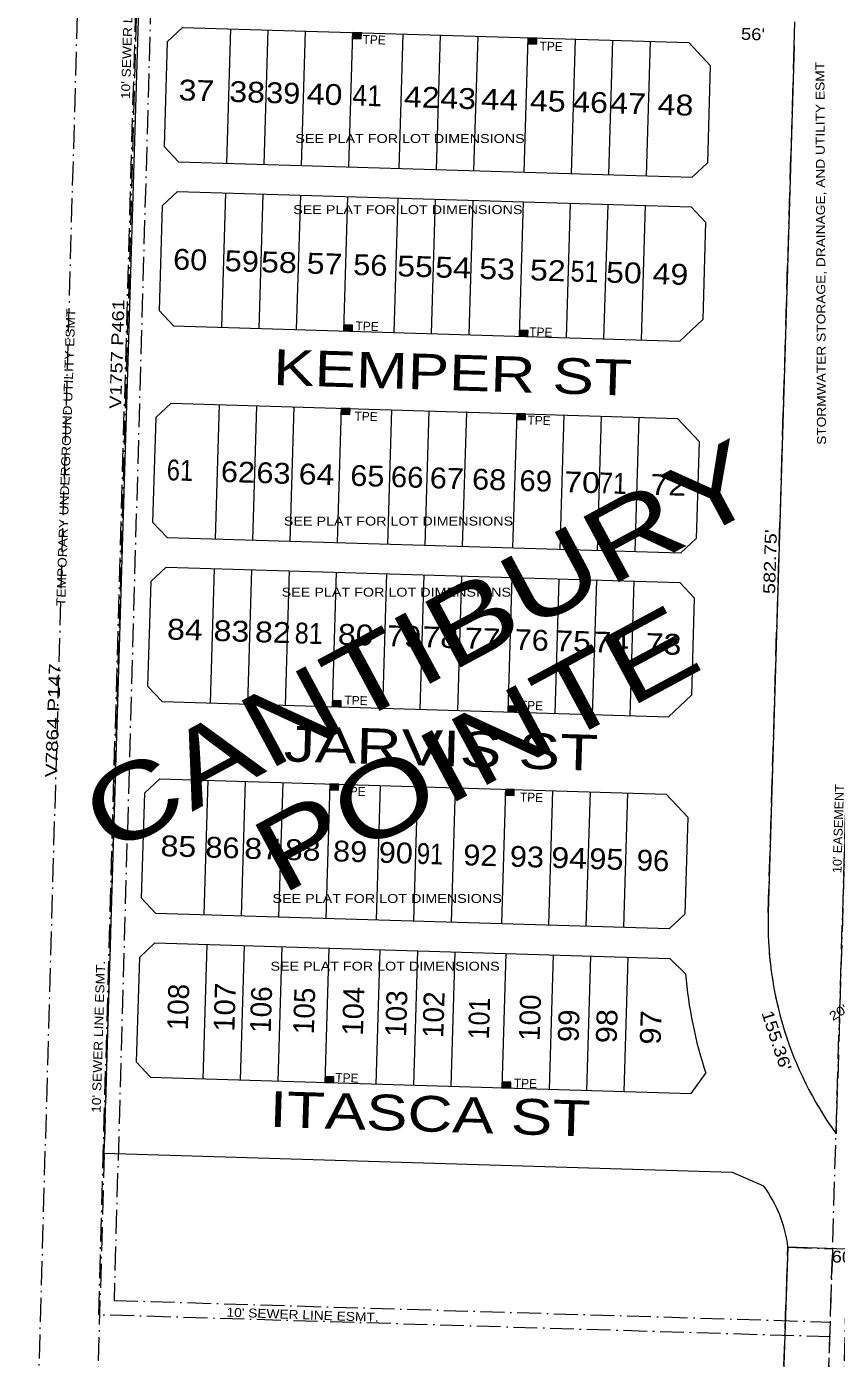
# Model space of a CAD drawing. Extents: x 931833 to 937396, y 7284156 to 7289627.
# Drawn here: x 935652 to 936196, y 7285466 to 7286360 of the extents above; entities that cross this region are included whole.
import ezdxf
from ezdxf.enums import TextEntityAlignment as Align

# ---------------------------------------------------------------- set-up
doc = ezdxf.new("R2010")
doc.units = 0
doc.header["$LTSCALE"] = 3.2
doc.linetypes.add('DOT_DASHED', pattern=[7.7, 5, -1.2, 0.3, -1.2])
for name, color, linetype in [('10', 7, 'Continuous'), ('11', 7, 'Continuous'), ('13', 7, 'Continuous'), ('15', 7, 'Continuous'), ('19', 7, 'Continuous'), ('22', 7, 'Continuous')]:
    doc.layers.add(name, color=color, linetype=linetype)
for name, color, linetype, lineweight in [('21', 7, 'DOT_DASHED', 13), ('6', 7, 'Continuous', 13), ('7', 7, 'Continuous', 13)]:
    doc.layers.add(name, color=color, linetype=linetype, lineweight=lineweight)

msp = doc.modelspace()

# ---------------------------------------------------------------- hatches: boundary and pattern name
at = {"layer": '21'}
for points in [[(935876.535, 7286356.374), (935870.538, 7286356.555), (935870.418, 7286352.556), (935876.415, 7286352.377)], [(935994.482, 7286352.826), (935988.485, 7286353.007), (935988.365, 7286349.008), (935994.362, 7286348.829)], [(935870.624, 7286159.864), (935864.627, 7286160.045), (935864.507, 7286156.046), (935870.504, 7286155.867)], [(935988.571, 7286156.316), (935982.574, 7286156.497), (935982.454, 7286152.498), (935988.451, 7286152.319)], [(935868.94, 7286103.889), (935862.943, 7286104.07), (935862.823, 7286100.071), (935868.82, 7286099.892)], [(935986.887, 7286100.341), (935980.89, 7286100.522), (935980.77, 7286096.523), (935986.767, 7286096.344)], [(935863.029, 7285907.379), (935857.032, 7285907.56), (935856.912, 7285903.561), (935862.909, 7285903.382)], [(935980.976, 7285903.831), (935974.979, 7285904.012), (935974.859, 7285900.013), (935980.856, 7285899.834)], [(935861.345, 7285851.407), (935855.348, 7285851.588), (935855.228, 7285847.589), (935861.225, 7285847.41)], [(935979.292, 7285847.857), (935973.295, 7285848.038), (935973.175, 7285844.039), (935979.172, 7285843.86)], [(935858.105, 7285654.814), (935852.108, 7285654.995), (935851.988, 7285650.996), (935857.985, 7285650.817)], [(935977.05, 7285651.236), (935971.053, 7285651.417), (935970.933, 7285647.418), (935976.93, 7285647.239)]]:
    msp.add_hatch(color=256, dxfattribs=at).paths.add_polyline_path(points)

# ---------------------------------------------------------------- linework, layer by layer
for points in [[(936252.468, 7287179.25), (936191.404, 7285149.268), (936181.409, 7285149.569), (936242.247, 7287172.054)], [(935697.396, 7286787.016), (935651.596, 7285169.414), (935691.58, 7285168.286), (935738.239, 7286816.1)], [(935876.535, 7286356.374), (935870.538, 7286356.555), (935870.418, 7286352.556), (935876.415, 7286352.377)], [(935994.482, 7286352.826), (935988.485, 7286353.007), (935988.365, 7286349.008), (935994.362, 7286348.829)], [(935870.624, 7286159.864), (935864.627, 7286160.045), (935864.507, 7286156.046), (935870.504, 7286155.867)], [(935988.571, 7286156.316), (935982.574, 7286156.497), (935982.454, 7286152.498), (935988.451, 7286152.319)], [(935868.94, 7286103.889), (935862.943, 7286104.07), (935862.823, 7286100.071), (935868.82, 7286099.892)], [(935986.887, 7286100.341), (935980.89, 7286100.522), (935980.77, 7286096.523), (935986.767, 7286096.344)], [(935863.029, 7285907.379), (935857.032, 7285907.56), (935856.912, 7285903.561), (935862.909, 7285903.382)], [(935980.976, 7285903.831), (935974.979, 7285904.012), (935974.859, 7285900.013), (935980.856, 7285899.834)], [(935861.345, 7285851.407), (935855.348, 7285851.588), (935855.228, 7285847.589), (935861.225, 7285847.41)], [(935979.292, 7285847.857), (935973.295, 7285848.038), (935973.175, 7285844.039), (935979.172, 7285843.86)], [(935858.105, 7285654.814), (935852.108, 7285654.995), (935851.988, 7285650.996), (935857.985, 7285650.817)], [(935977.05, 7285651.236), (935971.053, 7285651.417), (935970.933, 7285647.418), (935976.93, 7285647.239)], [(936193.137, 7285539.216), (936180.245, 7285164.336), (936150.263, 7285165.368), (936163.155, 7285540.246)]]:
    msp.add_lwpolyline(points, close=True, dxfattribs=at)
for points in [[(936079.35, 7287038.175), (936082.717, 7287058.939), (936242.247, 7287172.054), (936195.461, 7285616.597)], [(936149.893, 7285765.138), (936167.414, 7286347.624), (936181.498, 7286815.882)], [(936191.76, 7285480.052), (935700.051, 7285494.843), (935735.947, 7286762.567), (935666.039, 7286764.716), (935679.458, 7286774.31), (935679.457, 7286774.31)], [(935679.457, 7286774.31), (935746.225, 7286772.258), (935710.33, 7285504.538), (936192.061, 7285490.047)]]:
    msp.add_lwpolyline(points, dxfattribs=at)
msp.add_arc((936391.175, 7285757.896), 241.39, 178.28068, 215.82781, dxfattribs=at)
at = {"layer": '6'}
for p, q in [((935740.155, 7286816.042), (935703.36, 7285603.444)), ((935756.33, 7286359.99), (935746.032, 7286350.296)), ((935756.33, 7286359.99), (936096.446, 7286349.759)), ((935746.032, 7286350.296), (935743.899, 7286280.028)), ((936096.446, 7286349.759), (936110.988, 7286334.315)), ((936167.414, 7286347.624), (936149.893, 7285765.138)), ((936110.988, 7286334.315), (936109.025, 7286269.044)), ((935743.899, 7286280.028), (935753.591, 7286269.732)), ((935753.591, 7286269.732), (936098.729, 7286259.35)), ((936109.025, 7286269.044), (936098.729, 7286259.35)), ((935752.985, 7286249.741), (935742.687, 7286240.047)), ((935752.985, 7286249.741), (936098.128, 7286239.359)), ((935742.687, 7286240.047), (935740.554, 7286169.779)), ((936098.128, 7286239.359), (936107.822, 7286229.063)), ((936107.822, 7286229.063), (936105.859, 7286163.792)), ((935740.554, 7286169.779), (935750.246, 7286159.483)), ((936105.859, 7286163.792), (936090.415, 7286149.25)), ((935750.246, 7286159.483), (936090.415, 7286149.25)), ((935748.669, 7286107.507), (935738.371, 7286097.813)), ((935748.669, 7286107.507), (936088.851, 7286097.274)), ((935738.371, 7286097.813), (935736.239, 7286027.545)), ((936088.851, 7286097.274), (936103.393, 7286081.83)), ((936103.393, 7286081.83), (936101.43, 7286016.559)), ((935736.239, 7286027.545), (935745.931, 7286017.25)), ((935745.931, 7286017.25), (936091.134, 7286006.865)), ((936101.43, 7286016.559), (936091.134, 7286006.865)), ((935745.324, 7285997.258), (935735.025, 7285987.564)), ((935745.324, 7285997.258), (936090.533, 7285986.874)), ((935735.025, 7285987.564), (935732.894, 7285917.296)), ((936090.533, 7285986.874), (936100.228, 7285976.578)), ((936100.228, 7285976.578), (936098.264, 7285911.307)), ((935732.894, 7285917.296), (935742.585, 7285907)), ((935742.585, 7285907), (936082.82, 7285896.765)), ((936082.82, 7285896.765), (936098.264, 7285911.307)), ((935741.01, 7285855.024), (935730.712, 7285845.33)), ((935741.01, 7285855.024), (936081.256, 7285844.789)), ((935730.712, 7285845.33), (935728.581, 7285775.062)), ((936081.256, 7285844.789), (936095.798, 7285829.345)), ((936095.798, 7285829.345), (936093.834, 7285764.074)), ((935738.273, 7285764.766), (935728.581, 7285775.062)), ((935738.273, 7285764.766), (936083.538, 7285754.38)), ((936093.834, 7285764.074), (936083.538, 7285754.38)), ((935737.666, 7285744.775), (935727.368, 7285735.081)), ((935737.666, 7285744.775), (936083.758, 7285734.364)), ((935727.368, 7285735.081), (935725.238, 7285664.813)), ((936083.758, 7285734.364), (936094.375, 7285724.082)), ((935725.238, 7285664.813), (935734.929, 7285654.517)), ((935734.929, 7285654.517), (936098.136, 7285643.591)), ((936098.136, 7285643.591), (936108.003, 7285657.238)), ((936223.478, 7285538.172), (936163.155, 7285540.246))]:
    msp.add_line(p, q, dxfattribs=at)
for points in [[(935703.36, 7285603.444), (936125.659, 7285590.74), (936146.759, 7285581.485)], [(936163.155, 7285540.246), (936150.263, 7285165.368), (936140.268, 7285165.711), (936132.982, 7284953.837)]]:
    msp.add_lwpolyline(points, dxfattribs=at)
for centre, radius, start, end in [((936391.175, 7285757.895), 241.39, 178.28068, 215.82781), ((936375.545, 7285746.595), 282.07, 184.57787, 198.46894), ((936078.873, 7285530.616), 84.83, 6.51846, 36.84557)]:
    msp.add_arc(centre, radius, start, end, dxfattribs=at)
at = {"layer": '7'}
for p, q in [((935788.525, 7286359.022), (935785.81, 7286268.763)), ((935813.683, 7286358.265), (935810.968, 7286268.006)), ((935838.842, 7286357.508), (935836.127, 7286267.249)), ((935870.538, 7286356.555), (935867.823, 7286266.296)), ((935904.353, 7286355.538), (935901.638, 7286265.279)), ((935929.511, 7286354.781), (935926.796, 7286264.522)), ((935954.67, 7286354.024), (935951.955, 7286263.765)), ((935988.485, 7286353.007), (935985.77, 7286262.748)), ((936020.181, 7286352.054), (936017.466, 7286261.795)), ((936045.339, 7286351.297), (936042.624, 7286261.038)), ((936070.498, 7286350.54), (936067.783, 7286260.281)), ((935785.209, 7286248.772), (935782.494, 7286158.513)), ((935810.367, 7286248.015), (935807.652, 7286157.756)), ((935835.526, 7286247.258), (935832.811, 7286156.999)), ((935867.222, 7286246.305), (935864.507, 7286156.046)), ((935901.037, 7286245.288), (935898.322, 7286155.029)), ((935926.195, 7286244.531), (935923.48, 7286154.272)), ((935951.354, 7286243.774), (935948.639, 7286153.515)), ((935985.169, 7286242.757), (935982.454, 7286152.498)), ((936016.865, 7286241.804), (936014.15, 7286151.545)), ((936042.023, 7286241.047), (936039.308, 7286150.788)), ((936067.182, 7286240.29), (936064.467, 7286150.031)), ((935780.93, 7286106.537), (935778.215, 7286016.278)), ((935806.088, 7286105.78), (935803.373, 7286015.521)), ((935831.247, 7286105.023), (935828.532, 7286014.764)), ((935862.943, 7286104.07), (935860.228, 7286013.811)), ((935896.758, 7286103.053), (935894.043, 7286012.794)), ((935921.916, 7286102.296), (935919.201, 7286012.037)), ((935947.075, 7286101.539), (935944.36, 7286011.28)), ((935980.89, 7286100.522), (935978.175, 7286010.263)), ((936012.586, 7286099.569), (936009.871, 7286009.31)), ((936037.744, 7286098.812), (936035.029, 7286008.553)), ((936062.903, 7286098.055), (936060.188, 7286007.796)), ((935777.614, 7285996.287), (935774.899, 7285906.028)), ((935802.772, 7285995.53), (935800.057, 7285905.271)), ((935827.931, 7285994.773), (935825.216, 7285904.514)), ((935859.627, 7285993.82), (935856.912, 7285903.561)), ((935893.442, 7285992.803), (935890.727, 7285902.544)), ((935918.6, 7285992.046), (935915.885, 7285901.787)), ((935943.759, 7285991.289), (935941.044, 7285901.03)), ((935977.574, 7285990.272), (935974.859, 7285900.013)), ((936009.27, 7285989.319), (936006.555, 7285899.06)), ((936034.428, 7285988.562), (936031.713, 7285898.303)), ((936059.587, 7285987.805), (936056.872, 7285897.546)), ((935773.335, 7285854.056), (935770.619, 7285763.797)), ((935798.493, 7285853.299), (935795.777, 7285763.04)), ((935823.652, 7285852.542), (935820.936, 7285762.283)), ((935855.348, 7285851.588), (935852.632, 7285761.329)), ((935889.163, 7285850.57), (935886.447, 7285760.311)), ((935914.321, 7285849.813), (935911.605, 7285759.554)), ((935939.48, 7285849.056), (935936.764, 7285758.797)), ((935973.295, 7285848.038), (935970.579, 7285757.779)), ((936004.991, 7285847.084), (936002.275, 7285756.825)), ((936030.149, 7285846.327), (936027.433, 7285756.068)), ((936055.308, 7285845.57), (936052.592, 7285755.311)), ((935772.69, 7285743.721), (935769.975, 7285653.463)), ((935797.849, 7285742.964), (935795.134, 7285652.706)), ((935823.007, 7285742.207), (935820.292, 7285651.949)), ((935854.703, 7285741.254), (935851.988, 7285650.996)), ((935889.017, 7285740.222), (935886.302, 7285649.964)), ((935914.176, 7285739.465), (935911.461, 7285649.207)), ((935939.334, 7285738.708), (935936.619, 7285648.45)), ((935973.648, 7285737.676), (935970.933, 7285647.418)), ((936005.344, 7285736.723), (936002.629, 7285646.465)), ((936030.503, 7285735.966), (936027.788, 7285645.708)), ((936055.661, 7285735.209), (936052.946, 7285644.951))]:
    msp.add_line(p, q, dxfattribs=at)

# ---------------------------------------------------------------- texts
at = {"layer": '10'}
for s, rotation, width, p in [('37', 358.235, 1.15, (935753.55, 7286311.02)), ('38', 358.235, 1.15, (935787.644, 7286309.995)), ('39', 358.235, 1.1, (935812.363, 7286309.252)), ('40', 358.235, 1.15, (935839.639, 7286308.432)), ('41', 358.235, 0.95, (935870.324, 7286307.509)), ('42', 358.235, 1.15, (935904.986, 7286306.467)), ('43', 358.235, 1.15, (935929.42, 7286305.732)), ('44', 358.235, 1.2, (935956.696, 7286304.912)), ('45', 358.235, 1.15, (935989.654, 7286303.921)), ('46', 358.235, 1.15, (936018.066, 7286303.067)), ('47', 358.235, 1.15, (936043.637, 7286302.298)), ('48', 358.235, 1.15, (936075.458, 7286301.341)), ('60', 358.235, 1.1, (935749.858, 7286197.307)), ('59', 358.235, 1.1, (935784.519, 7286196.264)), ('58', 358.235, 1.15, (935808.952, 7286195.528)), ('57', 358.235, 1.15, (935839.636, 7286194.604)), ('56', 358.235, 1.1, (935870.888, 7286193.663)), ('55', 358.235, 1.15, (935900.435, 7286192.774)), ('54', 358.235, 1.15, (935926.005, 7286192.004)), ('53', 358.235, 1.15, (935955.552, 7286191.115)), ('52', 358.235, 1.15, (935989.645, 7286190.089)), ('51', 358.235, 0.9, (936016.92, 7286189.268)), ('50', 358.235, 1.15, (936040.785, 7286188.55)), ('49', 358.235, 1.15, (936072.037, 7286187.609)), ('61', 358.235, 0.85, (935745.599, 7286055.711)), ('62', 358.235, 1.1, (935781.966, 7286054.618)), ('63', 358.235, 1.1, (935805.832, 7286053.901)), ('64', 358.235, 1.15, (935834.244, 7286053.047)), ('65', 358.235, 1.1, (935868.906, 7286052.005)), ('66', 358.235, 1.05, (935896.182, 7286051.185)), ('67', 358.235, 1.1, (935922.321, 7286050.399)), ('68', 358.235, 1.1, (935950.733, 7286049.545)), ('69', 358.235, 1.05, (935982.554, 7286048.588)), ('70', 358.235, 1.15, (936012.671, 7286047.683)), ('71', 358.235, 0.9, (936035.969, 7286046.983)), ('72', 358.235, 1.15, (936070.631, 7286045.941)), ('84', 358.235, 1.15, (935745.803, 7285948.713)), ('83', 358.235, 1.15, (935777.055, 7285947.772)), ('82', 358.235, 1.15, (935804.898, 7285946.934)), ('81', 358.235, 0.9, (935831.604, 7285946.13)), ('80', 358.235, 1.15, (935860.583, 7285945.258)), ('79', 358.235, 1.1, (935893.54, 7285944.266)), ('78', 358.235, 1.15, (935917.405, 7285943.548)), ('77', 358.235, 1.15, (935945.816, 7285942.693)), ('76', 358.235, 1.1, (935979.341, 7285941.684)), ('75', 358.235, 1.15, (936006.616, 7285940.863)), ('74', 358.235, 1.15, (936032.186, 7285940.093)), ('73', 358.235, 1.15, (936067.416, 7285939.033)), ('85', 358.235, 1.15, (935741.424, 7285803.136)), ('86', 358.235, 1.1, (935771.541, 7285802.231)), ('87', 358.235, 1.15, (935797.68, 7285801.445)), ('88', 358.235, 1.15, (935824.956, 7285800.625)), ('89', 358.235, 1.1, (935857.346, 7285799.651)), ('90', 358.235, 1.1, (935888.031, 7285798.728)), ('91', 358.235, 0.85, (935913.602, 7285797.959)), ('92', 358.235, 1.1, (935944.855, 7285797.019)), ('93', 358.235, 1.1, (935976.108, 7285796.079)), ('94', 358.235, 1.15, (936003.952, 7285795.242)), ('95', 358.235, 1.1, (936029.523, 7285794.473)), ('96', 358.235, 1.05, (936061.344, 7285793.516)), ('107', 88.235, 1.05, (935791.18, 7285684.911)), ('104', 88.235, 1.05, (935877.549, 7285682.311)), ('101', 88.235, 0.9, (935962.214, 7285679.762)), ('99', 88.235, 1.05, (936022.445, 7285677.949)), ('98', 88.235, 1.1, (936048.015, 7285677.179)), ('97', 88.235, 1.1, (936077.562, 7285676.29))]:
    msp.add_text(s, height=14, rotation=rotation, dxfattribs=dict(at, width=width)).set_placement(p)
for s, p in [('108', (935759.928, 7285685.852)), ('106', (935815.613, 7285684.175)), ('105', (935844.592, 7285683.303)), ('103', (935906.528, 7285681.439)), ('102', (935931.53, 7285680.686)), ('100', (935996.307, 7285678.736))]:
    msp.add_text(s, height=14, rotation=88.235, dxfattribs=at).set_placement(p)
at = {"layer": '11'}
for s, rotation, width, p in [("56'", 358.277, 1.15, (936139.535, 7286351.465)), ("582.75'", 88.277, 1.25, (936155.132, 7286000.813)), ("155.36'", 288.17, 1.2, (936151.779, 7285677.945)), ("60'", 358.03, 1.15, (936200.423, 7285529.836))]:
    msp.add_text(s, height=8, rotation=rotation, dxfattribs=dict(at, width=width)).set_placement(p, align=Align.CENTER)
at = {"layer": '13'}
for s, rotation, width, p in [('V1757 P461', 88.277, 1.25, (935716.262, 7286140.362)), ('V7864 P147', 88.03, 1.3, (935673.322, 7285894.202))]:
    msp.add_text(s, height=8, rotation=rotation, dxfattribs=dict(at, width=width)).set_placement(p, align=Align.CENTER)
at = {"layer": '15', "width": 1.3}
for s, p in [('CANTIBURY', (935928.404, 7285921.985)), ('POINTE', (935965.36, 7285853.298))]:
    msp.add_text(s, height=50, rotation=28.277, dxfattribs=at).set_placement(p, align=Align.CENTER)
at = {"layer": '19', "width": 1.3}
for s, p in [('KEMPER ST', (935937.456, 7286116.108)), ('JARVIS ST', (935929.672, 7285863.628)), ('ITASCA ST', (935922.283, 7285617.966))]:
    msp.add_text(s, height=24, rotation=358.277, dxfattribs=at).set_placement(p, align=Align.CENTER)
at = {"layer": '22'}
for s, rotation, width, p in [("10' SEWER LINE ESMT.", 88.277, 1.15, (935722.527, 7286362.832)), ('STORMWATER STORAGE, DRAINAGE, AND UTILITY ESMT', 90.246, 1.15, (936188.177, 7286208.135)), ('TEMPORARY UNDERGROUND UTILITY ESMT', 88.03, 1.15, (935680.938, 7286070.979)), ("10' EASEMENT", 88.277, 1.05, (936199.965, 7285821.479)), ("20' WATER AND SANITARY", 31.724, 1.2, (936245.925, 7285724.769)), ("10' SEWER LINE ESMT.", 88.277, 1.15, (935702.84, 7285681.606)), ("10' SEWER LINE ESMT.", 358.03, 1.15, (935836.918, 7285491.917))]:
    msp.add_text(s, height=6, rotation=rotation, dxfattribs=dict(at, width=width)).set_placement(p, align=Align.CENTER)
for p in [(935885.034, 7286348.675), (936003.962, 7286344.268), (935880.29, 7286156.197), (935997.016, 7286152.298), (935879.612, 7286095.598), (935995.83, 7286092.886), (935872.835, 7285904.729), (935990.748, 7285901.338), (935871.48, 7285843.705), (935990.748, 7285839.637), (935866.738, 7285651.14), (935986.684, 7285647.411)]:
    msp.add_text('TPE', height=6, rotation=358.277, dxfattribs=at).set_placement(p, align=Align.CENTER)
at = {"layer": '22', "width": 1.2}
for p in [(935909.188, 7286282.289), (935907.752, 7286234.521), (935901.457, 7286025.252), (935900.019, 7285977.484), (935893.827, 7285771.626), (935892.46, 7285726.133)]:
    msp.add_text('SEE PLAT FOR LOT DIMENSIONS', height=6, dxfattribs=at).set_placement(p, align=Align.CENTER)

doc.saveas('drawing.dxf')
